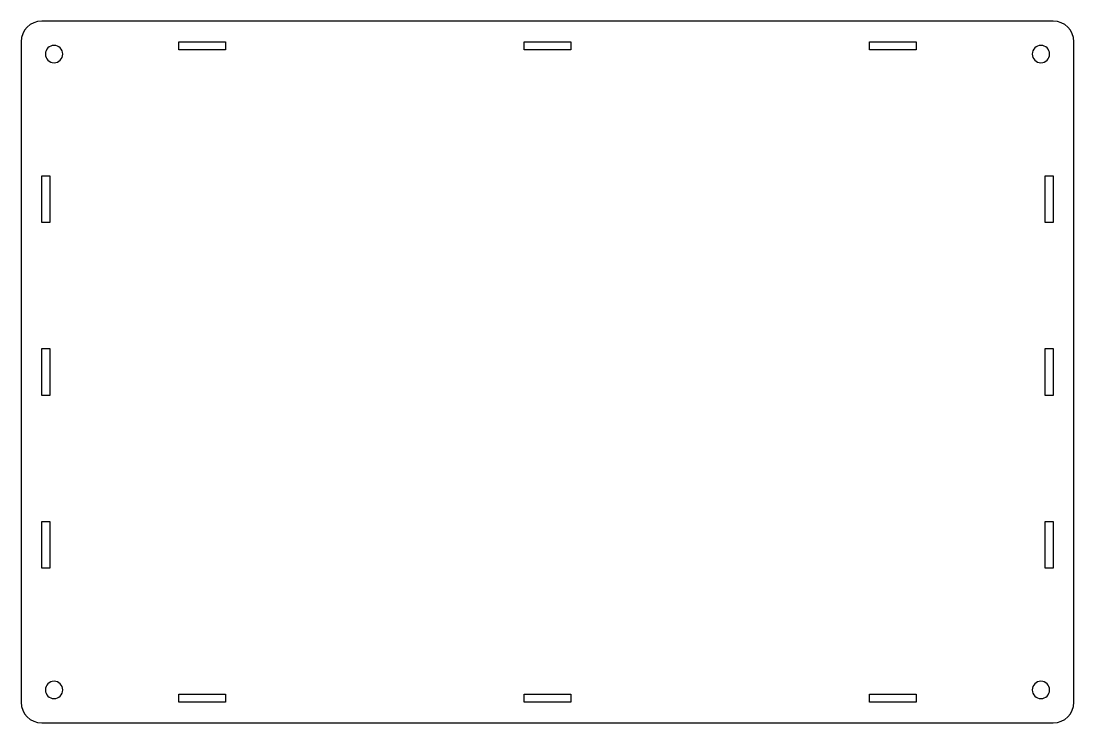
# Model space of a CAD drawing. Header units: inches. Extents: x 0 to 12, y 0 to 8.
import ezdxf

# ---------------------------------------------------------------- set-up
doc = ezdxf.new("R2010")
doc.units = ezdxf.units.IN
doc.header["$MEASUREMENT"] = 0

msp = doc.modelspace()

# ---------------------------------------------------------------- linework, layer by layer
for p, q in [((11.764, 8), (0.236, 8)), ((0, 7.764), (0, 0.236)), ((12, 0.236), (12, 7.764)), ((0.236, 0), (11.764, 0))]:
    msp.add_line(p, q)
for points in [[(2.329, 7.673), (1.797, 7.673), (1.797, 7.763), (2.329, 7.763)], [(6.266, 7.673), (5.734, 7.673), (5.734, 7.763), (6.266, 7.763)], [(10.203, 7.673), (9.671, 7.673), (9.671, 7.763), (10.203, 7.763)], [(0.327, 6.234), (0.327, 5.703), (0.237, 5.703), (0.237, 6.234)], [(11.763, 6.234), (11.763, 5.703), (11.673, 5.703), (11.673, 6.234)], [(0.327, 4.266), (0.327, 3.734), (0.237, 3.734), (0.237, 4.266)], [(11.763, 4.266), (11.763, 3.734), (11.673, 3.734), (11.673, 4.266)], [(0.327, 2.297), (0.327, 1.766), (0.237, 1.766), (0.237, 2.297)], [(11.763, 2.297), (11.763, 1.766), (11.673, 1.766), (11.673, 2.297)], [(2.329, 0.237), (1.797, 0.237), (1.797, 0.327), (2.329, 0.327)], [(6.266, 0.237), (5.734, 0.237), (5.734, 0.327), (6.266, 0.327)], [(10.203, 0.237), (9.671, 0.237), (9.671, 0.327), (10.203, 0.327)]]:
    msp.add_lwpolyline(points, close=True)
for centre, radius, start, end in [((0.236, 7.764), 0.236, 90, 180), ((11.764, 7.764), 0.236, 0, 90), ((0.376, 7.624), 0.0984, 0, 359.9994), ((11.624, 7.624), 0.0984, 0, 359.9994), ((0.376, 0.376), 0.0984, 0, 359.9994), ((11.624, 0.376), 0.0984, 0, 359.9994), ((0.236, 0.236), 0.236, 180, 270), ((11.764, 0.236), 0.236, 270, 0)]:
    msp.add_arc(centre, radius, start, end)

doc.saveas('drawing.dxf')
